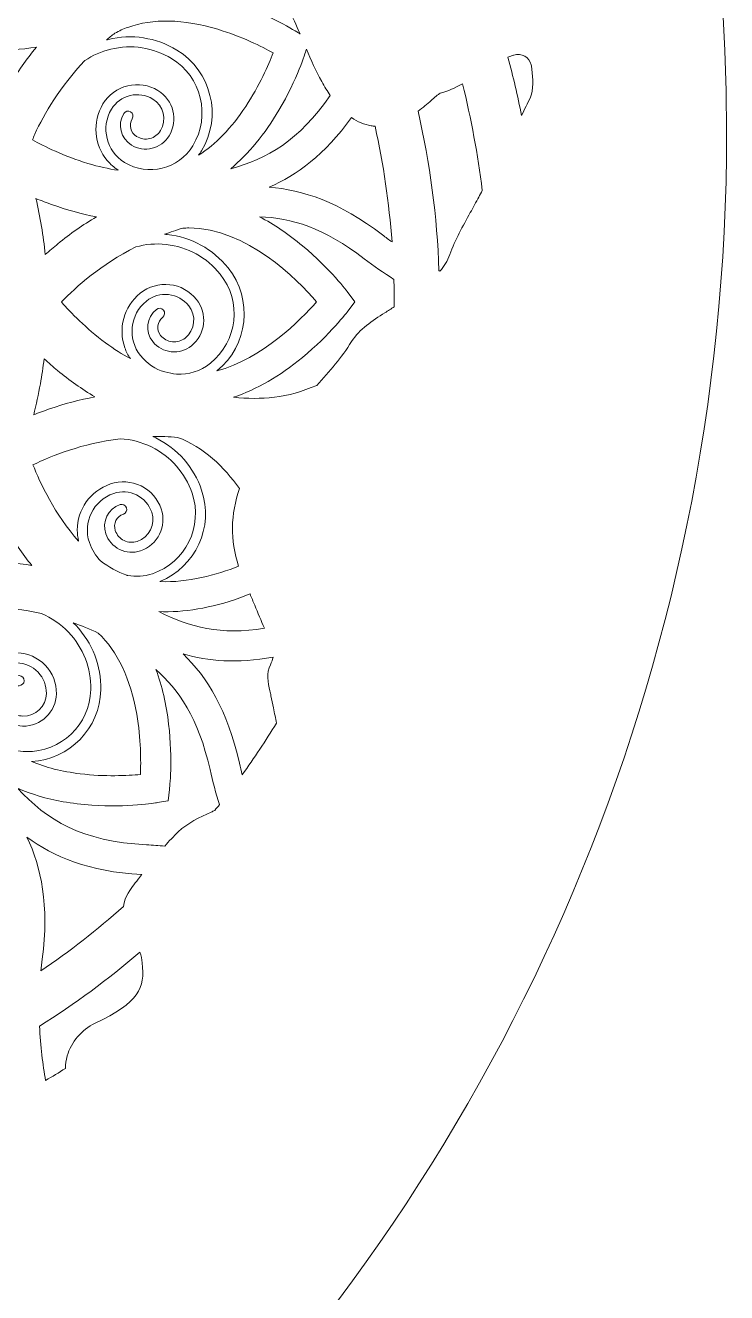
# Model space of a CAD drawing. Header units: millimetres. Extents: x -1844 to 2932, y -490 to 399.
# Drawn here: x 1799 to 1958.6, y -310.2 to -21.7 of the extents above; entities that cross this region are included whole.
import ezdxf

# ---------------------------------------------------------------- set-up
doc = ezdxf.new("R2010")
doc.units = ezdxf.units.MM
doc.header["$MEASUREMENT"] = 0
doc.layers.add('Layer 5', color=7, linetype='Continuous')

msp = doc.modelspace()

# ---------------------------------------------------------------- linework, layer by layer
at = {"layer": 'Layer 5', "lineweight": 0}
for points, knots in [([(1650.21, 377.4), (1649.96, 377.5), (1649.7, 377.58), (1649.43, 377.65), (1606.76, 391.27), (1561.29, 398.64), (1514.1, 398.64), (1268.61, 398.64), (1069.6, 199.63), (1069.6, -45.86), (1069.6, -291.35), (1268.61, -490.36), (1514.1, -490.36), (1759.59, -490.36), (1958.6, -291.35), (1958.6, -45.86), (1958.6, 152.15), (1829.12, 319.91), (1650.21, 377.4)], [0, 0, 0, 0, 1, 1, 1, 2, 2, 2, 3, 3, 3, 4, 4, 4, 5, 5, 5, 6, 6, 6, 6]), ([(1848.08, -17.12), (1844.89, -15.97), (1841.79, -15.13), (1838.77, -14.59), (1837.78, -14.41), (1836.8, -14.27), (1835.83, -14.16), (1841.49, -12.18), (1847.67, -11.54), (1855.58, -13.12), (1858.1, -15.99), (1859.83, -19.68), (1861.51, -23.64), (1861.51, -23.64), (1861.47, -23.62), (1861.47, -23.62), (1861.25, -23.47), (1855.81, -19.9), (1848.08, -17.12)], [0, 0, 0, 0, 1, 1, 1, 2, 2, 2, 3, 3, 3, 4, 4, 4, 5, 5, 5, 6, 6, 6, 6]), ([(1839.08, -50.27), (1843.87, -42.4), (1841.35, -32.1), (1833.47, -27.31), (1828.77, -24.46), (1823.23, -23.61), (1817.88, -24.91), (1817.75, -24.94), (1817.62, -24.98), (1817.49, -25.02), (1818.09, -24.5), (1818.71, -23.99), (1819.35, -23.49), (1820.35, -22.96), (1821.35, -22.51), (1822.35, -22.15), (1828.05, -20.09), (1834.93, -20.24), (1842.8, -22.6), (1848.25, -24.23), (1852.88, -26.57), (1855.42, -27.98), (1854.37, -30.69), (1852.3, -35.44), (1849.15, -40.18), (1845.89, -45.08), (1842.3, -48.79), (1838.43, -51.25), (1838.66, -50.94), (1838.88, -50.61), (1839.08, -50.27)], [0, 0, 0, 0, 1, 1, 1, 2, 2, 2, 3, 3, 3, 4, 4, 4, 5, 5, 5, 6, 6, 6, 7, 7, 7, 8, 8, 8, 9, 9, 9, 10, 10, 10, 10]), ([(1795.36, -35.4), (1794.7, -36.5), (1794.07, -37.61), (1793.48, -38.73), (1791.58, -34.85), (1789.44, -31.07), (1787.08, -27.44), (1788.43, -27.51), (1789.79, -27.53), (1791.15, -27.51), (1794.61, -27.48), (1798.07, -27.19), (1801.51, -26.66), (1799.24, -29.42), (1797.18, -32.35), (1795.36, -35.4)], [0, 0, 0, 0, 1, 1, 1, 2, 2, 2, 3, 3, 3, 4, 4, 4, 5, 5, 5, 5]), ([(1821.59, -52.89), (1817.43, -50.36), (1816.1, -44.93), (1818.62, -40.77), (1819.57, -39.21), (1821.07, -38.11), (1822.84, -37.68), (1824.61, -37.24), (1826.45, -37.52), (1828.01, -38.47), (1830.48, -39.97), (1831.27, -43.2), (1829.77, -45.67), (1829.22, -46.57), (1828.35, -47.21), (1827.32, -47.46), (1826.29, -47.71), (1825.23, -47.55), (1824.33, -47), (1822.94, -46.16), (1822.5, -44.34), (1823.34, -42.96), (1823.66, -42.42), (1823.49, -41.72), (1822.95, -41.39), (1822.42, -41.06), (1821.71, -41.23), (1821.39, -41.77), (1819.89, -44.23), (1820.68, -47.45), (1823.14, -48.95), (1824.57, -49.81), (1826.24, -50.07), (1827.86, -49.68), (1829.48, -49.28), (1830.85, -48.28), (1831.72, -46.85), (1833.87, -43.31), (1832.74, -38.67), (1829.19, -36.52), (1827.11, -35.26), (1824.66, -34.88), (1822.3, -35.46), (1819.94, -36.04), (1817.94, -37.5), (1816.67, -39.58), (1814.15, -43.75), (1814.69, -48.93), (1817.65, -52.47), (1818.35, -53.31), (1819.2, -54.06), (1820.16, -54.68), (1817.95, -54.37), (1815.65, -53.86), (1813.25, -53.14), (1807.81, -51.51), (1803.17, -49.17), (1800.64, -47.76), (1800.79, -47.37), (1800.96, -46.93), (1801.15, -46.46), (1803.3, -41.86), (1806.87, -35.73), (1812.54, -29.72), (1814.31, -28.53), (1816.29, -27.65), (1818.43, -27.13), (1823.18, -25.97), (1828.1, -26.72), (1832.29, -29.26), (1839.09, -33.39), (1841.26, -42.29), (1837.13, -49.09), (1833.9, -54.42), (1826.92, -56.13), (1821.59, -52.89)], [0, 0, 0, 0, 1, 1, 1, 2, 2, 2, 3, 3, 3, 4, 4, 4, 5, 5, 5, 6, 6, 6, 7, 7, 7, 8, 8, 8, 9, 9, 9, 10, 10, 10, 11, 11, 11, 12, 12, 12, 13, 13, 13, 14, 14, 14, 15, 15, 15, 16, 16, 16, 17, 17, 17, 18, 18, 18, 19, 19, 19, 20, 20, 20, 21, 21, 21, 22, 22, 22, 23, 23, 23, 24, 24, 24, 25, 25, 25, 25]), ([(1856.72, -41.02), (1860.87, -33.96), (1862.78, -27.73), (1862.86, -27.47), (1862.86, -27.47), (1862.97, -27.12), (1862.97, -27.12), (1864.01, -29.59), (1865.12, -32.1), (1866.45, -34.51), (1867.09, -35.66), (1867.73, -36.7), (1868.39, -37.65), (1861.29, -47.94), (1854.04, -52.13), (1845.74, -54.33), (1849.8, -50.95), (1853.52, -46.46), (1856.72, -41.02)], [0, 0, 0, 0, 1, 1, 1, 2, 2, 2, 3, 3, 3, 4, 4, 4, 5, 5, 5, 6, 6, 6, 6]), ([(1913.97, -38.02), (1913.31, -39.43), (1912.62, -40.83), (1911.92, -42.23), (1911.04, -37.77), (1910.01, -33.34), (1908.84, -28.95), (1909.27, -28.77), (1909.69, -28.6), (1910.12, -28.47), (1910.12, -28.47), (1910.18, -28.45), (1910.18, -28.45), (1911.01, -28.19), (1911.93, -28.29), (1912.69, -28.73), (1913.43, -29.15), (1913.93, -29.84), (1914.11, -30.65), (1914.2, -31.03), (1914.26, -31.38), (1914.29, -31.71), (1914.47, -33.7), (1914.72, -36.44), (1913.97, -38.02)], [0, 0, 0, 0, 1, 1, 1, 2, 2, 2, 3, 3, 3, 4, 4, 4, 5, 5, 5, 6, 6, 6, 7, 7, 7, 8, 8, 8, 8]), ([(1902.19, -60.78), (1901.57, -61.96), (1900.91, -63.16), (1900.26, -64.32), (1898.58, -67.36), (1896.83, -70.5), (1895.62, -73.87), (1895.09, -75.36), (1894.31, -76.58), (1893.36, -77.65), (1893.28, -77.62), (1893.21, -77.58), (1893.14, -77.55), (1892.7, -65.23), (1891.1, -53.1), (1888.38, -41.23), (1889.49, -40.41), (1890.48, -39.55), (1891.35, -38.8), (1892.05, -38.19), (1893, -37.37), (1893.37, -37.17), (1895.17, -36.69), (1896.86, -35.91), (1898.49, -35), (1900.47, -42.98), (1901.97, -51.07), (1902.99, -59.26), (1902.72, -59.76), (1902.45, -60.27), (1902.19, -60.78)], [0, 0, 0, 0, 1, 1, 1, 2, 2, 2, 3, 3, 3, 4, 4, 4, 5, 5, 5, 6, 6, 6, 7, 7, 7, 8, 8, 8, 9, 9, 9, 10, 10, 10, 10]), ([(1873.22, -42.67), (1874.65, -43.65), (1876.14, -44.28), (1877.71, -44.56), (1878, -44.61), (1878.29, -44.65), (1878.58, -44.67), (1880.5, -53.31), (1881.79, -62.1), (1882.45, -71), (1881.72, -70.48), (1881, -69.95), (1880.28, -69.39), (1870.46, -61.86), (1862.06, -59.13), (1854.5, -58.55), (1860.77, -55.8), (1867.1, -51.16), (1873.22, -42.67)], [0, 0, 0, 0, 1, 1, 1, 2, 2, 2, 3, 3, 3, 4, 4, 4, 5, 5, 5, 6, 6, 6, 6]), ([(1801.42, -61.12), (1802.65, -61.63), (1803.9, -62.11), (1805.17, -62.55), (1808.43, -63.7), (1811.78, -64.62), (1815.19, -65.29), (1812.12, -67.11), (1809.18, -69.16), (1806.43, -71.4), (1805.44, -72.2), (1804.47, -73.03), (1803.54, -73.87), (1803.1, -69.58), (1802.39, -65.32), (1801.42, -61.12)], [0, 0, 0, 0, 1, 1, 1, 2, 2, 2, 3, 3, 3, 4, 4, 4, 5, 5, 5, 5]), ([(1882.94, -85.77), (1882.27, -86.22), (1881.57, -86.67), (1880.84, -87.13), (1878, -88.94), (1875.05, -90.8), (1873.23, -93.7), (1870.96, -97.32), (1868.25, -100.5), (1865.33, -103.65), (1858.65, -106.56), (1852.63, -107.01), (1846.4, -106.34), (1851.62, -104.59), (1856.91, -101.54), (1862.05, -97.31), (1868.37, -92.09), (1872.29, -86.89), (1872.46, -86.67), (1872.46, -86.67), (1873.99, -84.63), (1873.99, -84.63), (1873.99, -84.63), (1872.47, -82.58), (1872.47, -82.58), (1872.3, -82.36), (1868.4, -77.14), (1862.11, -71.9), (1858.88, -69.21), (1855.6, -67), (1852.31, -65.28), (1859.6, -65.48), (1866.99, -67.83), (1876.11, -74.82), (1878.31, -76.51), (1880.57, -78.07), (1882.88, -79.52), (1882.92, -81.27), (1882.95, -83.02), (1882.95, -84.78), (1882.95, -85.11), (1882.95, -85.44), (1882.94, -85.77)], [0, 0, 0, 0, 1, 1, 1, 2, 2, 2, 3, 3, 3, 4, 4, 4, 5, 5, 5, 6, 6, 6, 7, 7, 7, 8, 8, 8, 9, 9, 9, 10, 10, 10, 11, 11, 11, 12, 12, 12, 13, 13, 13, 14, 14, 14, 14]), ([(1842.58, -100.37), (1849.74, -94.6), (1850.89, -84.08), (1845.13, -76.9), (1841.69, -72.61), (1836.78, -69.91), (1831.3, -69.31), (1831.09, -69.29), (1830.88, -69.28), (1830.67, -69.26), (1832, -68.76), (1833.38, -68.29), (1834.81, -67.87), (1835.33, -67.83), (1835.78, -67.82), (1836.21, -67.82), (1849.38, -67.85), (1860.91, -79.54), (1865.29, -84.61), (1861.63, -88.81), (1852.98, -97.58), (1842.58, -100.37)], [0, 0, 0, 0, 1, 1, 1, 2, 2, 2, 3, 3, 3, 4, 4, 4, 5, 5, 5, 6, 6, 6, 7, 7, 7, 7]), ([(1830.43, -86.53), (1830.04, -86.04), (1829.32, -85.96), (1828.83, -86.36), (1826.58, -88.16), (1826.22, -91.45), (1828.02, -93.7), (1829.07, -95), (1830.56, -95.82), (1832.21, -96), (1833.87, -96.18), (1835.5, -95.7), (1836.8, -94.66), (1840.03, -92.07), (1840.55, -87.32), (1837.96, -84.09), (1836.44, -82.19), (1834.27, -81), (1831.85, -80.73), (1829.43, -80.47), (1827.05, -81.16), (1825.15, -82.69), (1821.35, -85.73), (1820.09, -90.79), (1821.66, -95.13), (1821.96, -95.98), (1822.38, -96.8), (1822.9, -97.57), (1821.04, -96.58), (1819.16, -95.38), (1817.26, -93.98), (1812.79, -90.68), (1809.3, -87.05), (1807.22, -84.67), (1810.59, -81.15), (1816.21, -76.18), (1824.13, -72.14), (1826.35, -71.52), (1828.69, -71.32), (1831.06, -71.58), (1835.92, -72.12), (1840.29, -74.51), (1843.35, -78.33), (1848.33, -84.54), (1847.33, -93.64), (1841.12, -98.62), (1838.86, -100.43), (1836.11, -101.23), (1833.43, -101.08), (1832.53, -100.97), (1831.63, -100.81), (1830.72, -100.6), (1828.62, -99.96), (1826.69, -98.71), (1825.22, -96.87), (1822.17, -93.08), (1822.78, -87.51), (1826.58, -84.46), (1828, -83.32), (1829.78, -82.8), (1831.6, -83), (1833.41, -83.2), (1835.04, -84.1), (1836.18, -85.52), (1837.99, -87.77), (1837.63, -91.07), (1835.37, -92.88), (1834.55, -93.54), (1833.51, -93.84), (1832.46, -93.73), (1831.41, -93.61), (1830.47, -93.1), (1829.8, -92.27), (1828.79, -91.01), (1828.99, -89.15), (1830.26, -88.14), (1830.75, -87.74), (1830.83, -87.02), (1830.43, -86.53)], [0, 0, 0, 0, 1, 1, 1, 2, 2, 2, 3, 3, 3, 4, 4, 4, 5, 5, 5, 6, 6, 6, 7, 7, 7, 8, 8, 8, 9, 9, 9, 10, 10, 10, 11, 11, 11, 12, 12, 12, 13, 13, 13, 14, 14, 14, 15, 15, 15, 16, 16, 16, 17, 17, 17, 18, 18, 18, 19, 19, 19, 20, 20, 20, 21, 21, 21, 22, 22, 22, 23, 23, 23, 24, 24, 24, 25, 25, 25, 26, 26, 26, 26]), ([(1802.42, -103.31), (1802.76, -101.43), (1803.05, -99.52), (1803.28, -97.61), (1804.27, -98.52), (1805.3, -99.41), (1806.35, -100.28), (1809.02, -102.47), (1811.86, -104.48), (1814.84, -106.28), (1811.33, -106.94), (1807.87, -107.85), (1804.51, -109.02), (1803.29, -109.44), (1802.09, -109.89), (1800.91, -110.37), (1801.49, -108.03), (1802, -105.67), (1802.42, -103.31)], [0, 0, 0, 0, 1, 1, 1, 2, 2, 2, 3, 3, 3, 4, 4, 4, 5, 5, 5, 6, 6, 6, 6]), ([(1847.55, -144.79), (1842.46, -146.8), (1836.03, -148.59), (1829.64, -148.31), (1837.74, -145), (1841.97, -135.88), (1839.13, -127.49), (1837.36, -122.28), (1833.67, -118.06), (1828.73, -115.63), (1828.49, -115.51), (1828.25, -115.4), (1828, -115.29), (1829.83, -115.27), (1831.7, -115.33), (1833.64, -115.49), (1839.58, -117.67), (1844.24, -122.27), (1847.75, -127.14), (1845.69, -132.99), (1845.61, -138.89), (1847.55, -144.79)], [0, 0, 0, 0, 1, 1, 1, 2, 2, 2, 3, 3, 3, 4, 4, 4, 5, 5, 5, 6, 6, 6, 7, 7, 7, 7]), ([(1822.3, -146.94), (1822.23, -146.92), (1822.16, -146.89), (1822.09, -146.87), (1819.94, -146.08), (1817.96, -144.96), (1816.13, -143.63), (1815.02, -142.47), (1814.13, -141.06), (1813.58, -139.44), (1812.02, -134.83), (1814.5, -129.81), (1819.11, -128.25), (1820.83, -127.66), (1822.69, -127.78), (1824.32, -128.59), (1825.96, -129.4), (1827.18, -130.8), (1827.77, -132.52), (1828.7, -135.26), (1827.23, -138.24), (1824.49, -139.17), (1823.49, -139.51), (1822.42, -139.44), (1821.47, -138.97), (1820.52, -138.5), (1819.81, -137.69), (1819.47, -136.69), (1818.95, -135.15), (1819.77, -133.48), (1821.31, -132.96), (1821.9, -132.75), (1822.22, -132.11), (1822.02, -131.51), (1821.82, -130.91), (1821.17, -130.59), (1820.57, -130.8), (1817.85, -131.72), (1816.38, -134.69), (1817.31, -137.42), (1817.84, -139), (1818.96, -140.28), (1820.46, -141.01), (1821.95, -141.75), (1823.65, -141.86), (1825.23, -141.33), (1829.15, -139.99), (1831.26, -135.72), (1829.93, -131.79), (1829.15, -129.49), (1827.51, -127.62), (1825.33, -126.55), (1823.15, -125.47), (1820.68, -125.31), (1818.37, -126.09), (1813.76, -127.65), (1810.84, -131.97), (1810.83, -136.59), (1810.83, -137.41), (1810.93, -138.25), (1811.12, -139.08), (1805.71, -133.12), (1802.31, -125.72), (1800.74, -121.74), (1805.09, -119.6), (1811.95, -116.91), (1820.59, -115.8), (1823.03, -115.93), (1825.45, -116.56), (1827.72, -117.67), (1832.11, -119.84), (1835.39, -123.59), (1836.96, -128.22), (1839.52, -135.76), (1835.47, -143.97), (1827.93, -146.52), (1826.06, -147.16), (1824.13, -147.27), (1822.3, -146.94)], [0, 0, 0, 0, 1, 1, 1, 2, 2, 2, 3, 3, 3, 4, 4, 4, 5, 5, 5, 6, 6, 6, 7, 7, 7, 8, 8, 8, 9, 9, 9, 10, 10, 10, 11, 11, 11, 12, 12, 12, 13, 13, 13, 14, 14, 14, 15, 15, 15, 16, 16, 16, 17, 17, 17, 18, 18, 18, 19, 19, 19, 20, 20, 20, 21, 21, 21, 22, 22, 22, 23, 23, 23, 24, 24, 24, 25, 25, 25, 26, 26, 26, 26]), ([(1792.62, -132.62), (1793.23, -133.8), (1793.88, -134.97), (1794.57, -136.13), (1796.33, -139.1), (1798.31, -141.96), (1800.49, -144.67), (1796.96, -144.09), (1793.4, -143.77), (1789.85, -143.71), (1788.58, -143.69), (1787.32, -143.7), (1786.06, -143.75), (1788.47, -140.18), (1790.67, -136.46), (1792.62, -132.62)], [0, 0, 0, 0, 1, 1, 1, 2, 2, 2, 3, 3, 3, 4, 4, 4, 5, 5, 5, 5]), ([(1847.8, -152.02), (1848.61, -151.74), (1849.38, -151.44), (1850.14, -151.14), (1850.5, -152), (1850.85, -152.85), (1851.2, -153.69), (1851.92, -155.42), (1852.66, -157.18), (1853.43, -158.94), (1843.56, -160.6), (1836.37, -158.71), (1829.39, -155.15), (1835.06, -155.4), (1841.24, -154.35), (1847.8, -152.02)], [0, 0, 0, 0, 1, 1, 1, 2, 2, 2, 3, 3, 3, 4, 4, 4, 5, 5, 5, 5]), ([(1794.51, -185.91), (1793.83, -185.39), (1793.18, -184.85), (1792.57, -184.27), (1792.57, -184.27), (1792.57, -184.27), (1792.57, -184.27), (1791.09, -182.86), (1789.83, -181.27), (1788.77, -179.56), (1788.3, -178.29), (1788.06, -176.9), (1788.09, -175.46), (1788.2, -170.6), (1792.24, -166.73), (1797.11, -166.84), (1798.93, -166.88), (1800.63, -167.62), (1801.89, -168.94), (1803.16, -170.26), (1803.83, -171.99), (1803.79, -173.82), (1803.72, -176.7), (1801.32, -179), (1798.44, -178.94), (1797.38, -178.91), (1796.39, -178.48), (1795.66, -177.72), (1794.93, -176.95), (1794.54, -175.95), (1794.56, -174.89), (1794.6, -173.27), (1795.95, -171.98), (1797.57, -172.01), (1798.2, -172.03), (1798.72, -171.53), (1798.73, -170.9), (1798.75, -170.27), (1798.25, -169.75), (1797.62, -169.73), (1794.74, -169.67), (1792.34, -171.96), (1792.28, -174.84), (1792.25, -176.51), (1792.86, -178.09), (1794.01, -179.29), (1795.17, -180.5), (1796.72, -181.18), (1798.39, -181.22), (1802.53, -181.31), (1805.98, -178.01), (1806.07, -173.87), (1806.12, -171.43), (1805.23, -169.12), (1803.54, -167.37), (1801.86, -165.61), (1799.59, -164.61), (1797.16, -164.56), (1792.29, -164.45), (1788.07, -167.51), (1786.48, -171.84), (1786.25, -172.48), (1786.08, -173.14), (1785.97, -173.82), (1783.31, -166.71), (1782.88, -158.97), (1782.92, -154.28), (1787.57, -153.86), (1794.58, -153.79), (1802.65, -155.6), (1804.95, -156.56), (1807.05, -157.99), (1808.82, -159.85), (1812.2, -163.38), (1814.01, -168.02), (1813.9, -172.92), (1813.72, -180.87), (1807.11, -187.2), (1799.16, -187.03), (1797.49, -186.99), (1795.92, -186.59), (1794.51, -185.91)], [0, 0, 0, 0, 1, 1, 1, 2, 2, 2, 3, 3, 3, 4, 4, 4, 5, 5, 5, 6, 6, 6, 7, 7, 7, 8, 8, 8, 9, 9, 9, 10, 10, 10, 11, 11, 11, 12, 12, 12, 13, 13, 13, 14, 14, 14, 15, 15, 15, 16, 16, 16, 17, 17, 17, 18, 18, 18, 19, 19, 19, 20, 20, 20, 21, 21, 21, 22, 22, 22, 23, 23, 23, 24, 24, 24, 25, 25, 25, 26, 26, 26, 27, 27, 27, 27]), ([(1816.18, -172.97), (1816.3, -167.47), (1814.27, -162.25), (1810.47, -158.27), (1810.28, -158.07), (1810.09, -157.88), (1809.89, -157.69), (1811.77, -158.36), (1813.68, -159.13), (1815.61, -160.04), (1820, -164.21), (1822.94, -170.43), (1824.35, -178.53), (1825.33, -184.13), (1825.32, -189.31), (1825.19, -192.22), (1822.3, -192.49), (1817.12, -192.76), (1811.48, -192.07), (1807.32, -191.56), (1803.63, -190.62), (1800.43, -189.28), (1809.04, -188.79), (1815.99, -181.73), (1816.18, -172.97)], [0, 0, 0, 0, 1, 1, 1, 2, 2, 2, 3, 3, 3, 4, 4, 4, 5, 5, 5, 6, 6, 6, 7, 7, 7, 8, 8, 8, 8]), ([(1848.35, -192.29), (1848.12, -191.42), (1847.91, -190.54), (1847.71, -189.65), (1845.03, -177.57), (1840.35, -170.07), (1834.94, -164.77), (1840.59, -166.42), (1847.17, -167.03), (1855.37, -165.53), (1855.28, -166.1), (1855.07, -166.66), (1854.76, -167.25), (1853.77, -169.14), (1854.26, -171.38), (1854.66, -173.18), (1854.75, -173.57), (1854.84, -173.95), (1854.9, -174.29), (1855.07, -175.24), (1855.27, -176.18), (1855.46, -177.08), (1855.72, -178.28), (1855.97, -179.42), (1856.13, -180.54), (1853.69, -184.56), (1851.1, -188.47), (1848.35, -192.29)], [0, 0, 0, 0, 1, 1, 1, 2, 2, 2, 3, 3, 3, 4, 4, 4, 5, 5, 5, 6, 6, 6, 7, 7, 7, 8, 8, 8, 9, 9, 9, 9]), ([(1842.12, -200.41), (1841.84, -200.54), (1841.57, -200.67), (1841.28, -200.8), (1838.66, -201.99), (1835.95, -203.22), (1833.81, -205.29), (1832.73, -206.32), (1831.71, -207.42), (1830.72, -208.54), (1829.35, -208.4), (1827.98, -208.3), (1826.61, -208.23), (1811.75, -207.5), (1803.93, -202.6), (1797.24, -195.35), (1800.35, -196.72), (1803.81, -197.74), (1807.61, -198.42), (1809.69, -198.79), (1811.88, -199.06), (1814.11, -199.21), (1822.29, -199.77), (1828.71, -198.69), (1828.98, -198.64), (1828.98, -198.64), (1831.5, -198.21), (1831.5, -198.21), (1831.5, -198.21), (1831.8, -195.68), (1831.8, -195.68), (1831.83, -195.41), (1832.59, -188.94), (1831.62, -180.8), (1831.08, -176.26), (1830.11, -172.09), (1828.72, -168.34), (1833.83, -172.84), (1838.42, -179.4), (1841.03, -191.13), (1841.63, -193.84), (1842.36, -196.49), (1843.2, -199.09), (1842.84, -199.54), (1842.48, -199.97), (1842.12, -200.41)], [0, 0, 0, 0, 1, 1, 1, 2, 2, 2, 3, 3, 3, 4, 4, 4, 5, 5, 5, 6, 6, 6, 7, 7, 7, 8, 8, 8, 9, 9, 9, 10, 10, 10, 11, 11, 11, 12, 12, 12, 13, 13, 13, 14, 14, 14, 15, 15, 15, 15]), ([(1799.37, -206.51), (1805.4, -210.94), (1813.41, -214.31), (1825.48, -215.02), (1825.33, -215.21), (1825.19, -215.41), (1825.04, -215.6), (1824.58, -216.19), (1824.13, -216.78), (1823.67, -217.37), (1823.04, -218.19), (1821.7, -219.93), (1821.32, -222.26), (1815.36, -227.58), (1809.1, -232.49), (1802.55, -236.96), (1802.64, -236.07), (1802.74, -235.16), (1802.86, -234.25), (1804.47, -221.99), (1802.64, -213.34), (1799.37, -206.51)], [0, 0, 0, 0, 1, 1, 1, 2, 2, 2, 3, 3, 3, 4, 4, 4, 5, 5, 5, 6, 6, 6, 7, 7, 7, 7]), ([(1814.86, -248.87), (1811.8, -250.33), (1809.44, -253.1), (1808.53, -256.28), (1808.25, -257.23), (1808.12, -258.19), (1808.12, -259.14), (1806.63, -260.07), (1805.14, -260.99), (1803.63, -261.88), (1802.98, -258.3), (1802.45, -254.12), (1802.24, -249.51), (1810.24, -244.48), (1817.86, -238.85), (1825.09, -232.67), (1825.34, -233.48), (1825.52, -234.31), (1825.61, -235.12), (1826.24, -240.88), (1824.89, -244.06), (1814.86, -248.87)], [0, 0, 0, 0, 1, 1, 1, 2, 2, 2, 3, 3, 3, 4, 4, 4, 5, 5, 5, 6, 6, 6, 7, 7, 7, 7])]:
    msp.add_open_spline(points, degree=3, knots=knots, dxfattribs=at)

doc.saveas('drawing.dxf')
